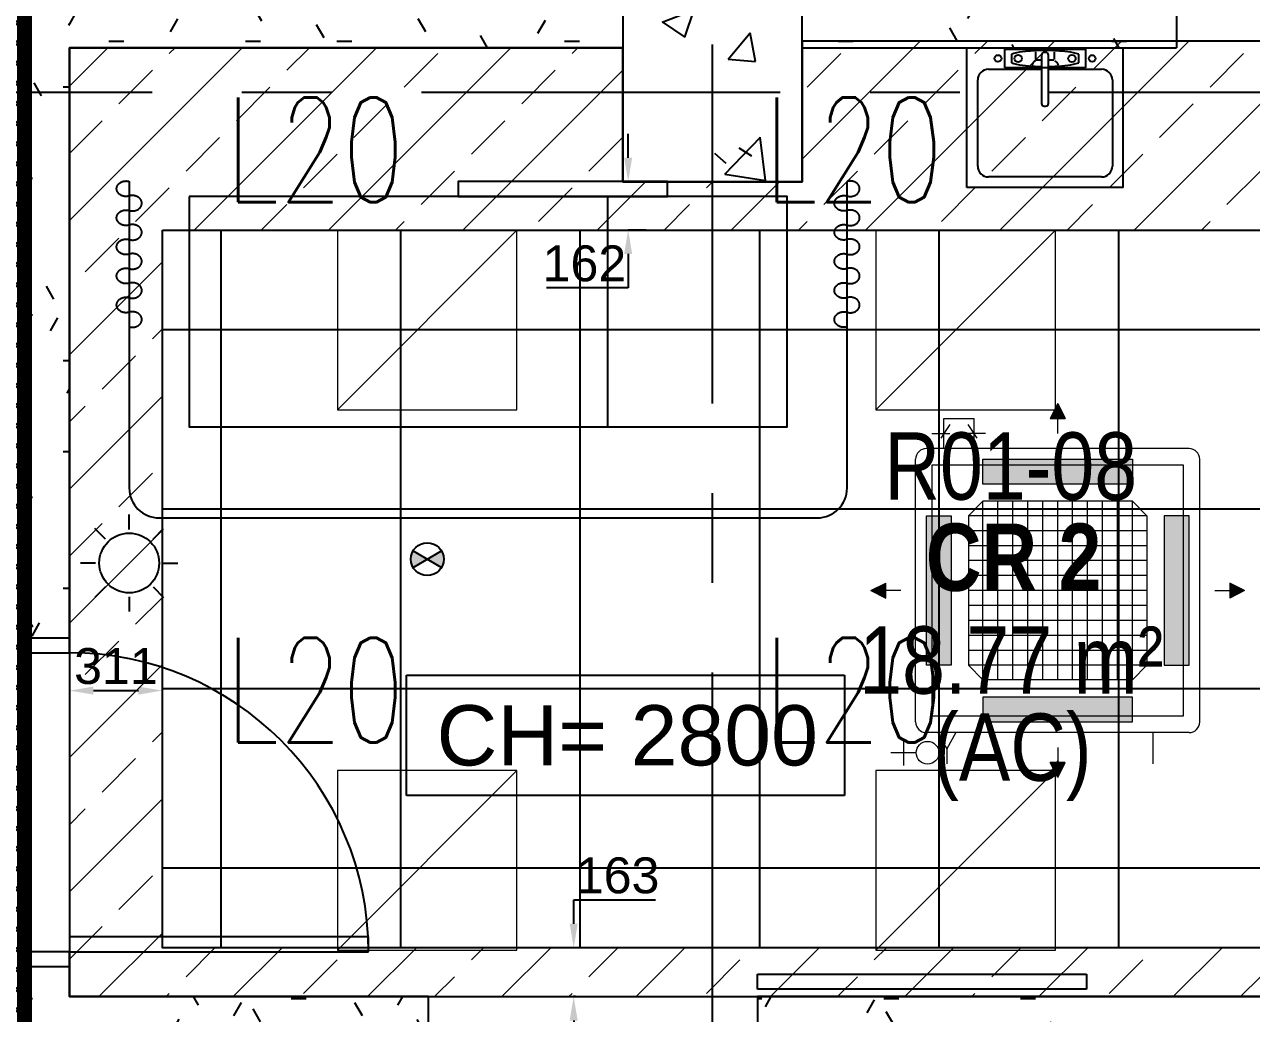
# Model space of a CAD drawing. Header units: millimetres. Extents: x -92759 to 184353, y -15225 to 86714.
# Drawn here: x -49033 to -44931, y 41860 to 45167 of the extents above; entities that cross this region are included whole.
import ezdxf

# ---------------------------------------------------------------- set-up
doc = ezdxf.new("R2010")
doc.units = ezdxf.units.MM
for name, pattern in [('HIDDEN', [0.375, 0.25, -0.125]), ('IDA - Grid Line', [2100, 1200, -300, 300, -300]), ('IMPORT-ACAD_ISO12W100', [3150, 1800, -450, 0, -450, 0, -450])]:
    doc.linetypes.add(name, pattern=pattern)
doc.layers.get('Defpoints').update_dxf_attribs({"color": 8})
for name, color, linetype in [('0-1', 9, 'Continuous'), ('0-Motion Sensor', 1, 'Continuous'), ('A-_DOOR----_E', 8, 'Continuous'), ('A-_ROOMNAME_A', 8, 'Continuous'), ('A-_WALL----_H-1', 9, 'Continuous'), ('A-_WALLPRTN_E', 8, 'Continuous'), ('A-PATT-CONC', 8, 'Continuous'), ('AAG_Dimension', 7, 'Continuous'), ('E-legend', 1, 'Continuous'), ('E-LIGHT----E', 1, 'Continuous'), ('HF', 7, 'Continuous'), ('HF Text', 7, 'Continuous'), ('M-ACMV_FCU', 5, 'Continuous'), ('PDF_M-_ACON----_E-N', 7, 'Continuous'), ('S-_COLN----_E', 8, 'Continuous')]:
    doc.layers.add(name, color=color, linetype=linetype)
for name, color, linetype, true_color in [('1599_FURN_RHH_BLK8 _NEW__1ST STY_dwg _2_-1', 7, 'Continuous', 0xaaaaaa), ('A-_DETA----_E-6', 7, 'Continuous', 0x969696), ('A-_DETA----_ED-2', 1, 'Continuous', 0xff0000), ('A-_FURN--1', 7, 'Continuous', 0xaaaaaa), ('A-_FURN--2', 7, 'IMPORT-ACAD_ISO12W100', 0xaaaaaa), ('A-_FURN--4', 7, 'Continuous', 0xaaaaaa), ('A-_FURN_HIDDEN-1', 7, 'Continuous', 0xaaaaaa), ('CURTAIN-1', 7, 'Continuous', 0xaaaaaa), ('E-_FIREALAM_E-1', 1, 'Continuous', 0xff0000), ('S-_ANOTGRID_E-1', 9, 'IDA - Grid Line', 0x808080)]:
    doc.layers.add(name, color=color, linetype=linetype, true_color=true_color)
for name, color, linetype, lineweight in [('A--', 134, '500-1-RP', 25), ('HFI 9MM FPB', 94, 'Continuous', 5), ('M-ACMV_CDP', 190, 'DRAIN_PIPE', 25), ('M-ACMV_FCU-1', 86, 'Continuous', 9), ('M-ACMV_PWR', 1, 'REFRIGERANT', 25), ('M-ACMV_REF_PIPE', 134, '500-1-RP', 25), ('M-ACMV_VCD', 7, 'Continuous', 25)]:
    doc.layers.add(name, color=color, linetype=linetype, lineweight=lineweight)
doc.styles.add('Arial', font='arial.ttf')
doc.styles.add('Arial Narrow_2', font='ARIALN.TTF', dxfattribs={"height": 225})
doc.styles.add('Arial Narrow_B_1', font='ARIALNB.TTF', dxfattribs={"height": 300})
doc.styles.add('Arial_4', font='arial.ttf', dxfattribs={"height": 1.8})
doc.styles.add('Simplex', font='simplex_.ttf', dxfattribs={"width": 0.7, "height": 450})
doc.styles.get("Standard").update_dxf_attribs({"font": 'arial.ttf'})
doc.linetypes.add('500-1-RP', pattern='A,0.75,-0.5,0.75,-0.5,0.75,-0.5,0.75,-1.7,["RP",Standard,S=1,R=0,X=-1,Y=-0.5],-1.7', length=7.9)
doc.linetypes.add('DRAIN_PIPE', pattern='A,0.5,-0.2,["D",Standard,S=0.1,R=0,X=-0.1,Y=-0.05],-0.25', length=0.95)
doc.linetypes.add('REFRIGERANT', pattern='A,15,-5.08,["R",Standard,S=2.54,R=0,X=-2.54,Y=-1.27],-5.08', length=25.16)
doc.dimstyles.get("Standard").update_dxf_attribs({"dimtxt": 0.18, "dimasz": 0.18, "dimexe": 0.18, "dimexo": 0.0625, "dimgap": 0.09, "dimtad": 0, "dimtih": 1, "dimtoh": 1, "dimdec": 4, "dimzin": 0, "dimdsep": 46, "dimtxsty": 'Standard', "dimcen": 0.09, "dimadec": 0, "dimazin": 0, "dimtfac": 1, "dimtdec": 4, "dimtofl": 0, "dimtmove": 0, "dimatfit": 3, "dimfxl": 1, "dimtolj": 1, "dimtzin": 0, "dimarcsym": 0})
pattern_1 = [(0, (-11870.95, 40538.29), (609.6, 152.4), [50.292, -406.908, 50.292, -406.908, -2438.4]), (0, (-11870.95, 40538.29), (609.6, 152.4), [-914.4, 50.292, -864.108, 50.292, -406.908, -1066.8]), (0, (-11870.95, 40538.29), (609.6, 152.4), [-2286, 50.292, -254.508, 50.292, -711.708]), (120, (-11642.35, 40614.49), (-436.7823, 451.7291), [50.292, -406.908, 50.292, -406.908, -2438.4]), (120, (-11642.35, 40614.49), (-436.7823, 451.7291), [-914.4, 50.292, -864.108, 50.292, -406.908, -1066.8]), (120, (-11642.35, 40614.49), (-436.7823, 451.7291), [-2286, 50.292, -254.508, 50.292, -711.708]), (240, (-11566.15, 40919.29), (-172.8177, -604.1291), [50.292, -406.908, 50.292, -406.908, -2438.4]), (240, (-11566.15, 40919.29), (-172.8177, -604.1291), [-914.4, 50.292, -864.108, 50.292, -406.908, -1066.8]), (240, (-11566.15, 40919.29), (-172.8177, -604.1291), [-2286, 50.292, -254.508, 50.292, -711.708])]

# ---------------------------------------------------------------- blocks, each defined once
blk = doc.blocks.new('IDA - F - Single - Swing1 - 1100L X 2200H -TD-03-10510367-BLK8_RHH_1ST STOREY PLAN')
at = {"layer": 'A-_DOOR----_E'}
for p, q in [((500, 1075), (450, 1075)), ((450, 1075), (450, 75)), ((500, 75), (500, 1075)), ((-500, 75), (-550, 75)), ((-500, -75), (-500, 75)), ((450, 75), (500, 75)), ((550, 75), (500, 75)), ((500, 75), (500, -75)), ((-550, -75), (-500, -75)), ((500, -75), (550, -75))]:
    blk.add_line(p, q, dxfattribs=at)
blk.add_arc((500, 75), 1000, 90, 180, dxfattribs=at)
blk = doc.blocks.new('IDA - Strobe Light - IDA - Strobe Light-8826107-BLK8_RHH_1ST STOREY PLAN')
at = {"layer": 'A-_DETA----_ED-2'}
for p, q in [((0, 312.5), (0, 362.5)), ((-79.5, 279.5), (-114.9, 314.9)), ((79.5, 279.5), (114.9, 314.9)), ((-112.5, 200), (-162.5, 200)), ((112.5, 200), (162.5, 200)), ((-79.5, 120.5), (-114.9, 85.1)), ((0, 87.5), (0, 37.5)), ((79.5, 120.5), (114.9, 85.1))]:
    blk.add_line(p, q, dxfattribs=at)
blk.add_circle((0, 200), 100, dxfattribs=at)
blk = doc.blocks.new('One-Pane_Sliding_Door_4854 - B8-SD04 1100x2200-10511347-BLK8_RHH_1ST STOREY PLAN')
at = {"layer": 'A-_DOOR----_E'}
for p, q in [((-1650, -150), (-1650, -100)), ((-1650, -100), (-550, -100)), ((-550, -100), (-550, -150)), ((-550, -150), (-1650, -150))]:
    blk.add_line(p, q, dxfattribs=at)
blk = doc.blocks.new('IDA - Rectangle Column - 600W X 600D-V18-BLK8_RHH_1ST STOREY PLAN')
at = {"layer": 'S-_COLN----_E'}
h = blk.add_hatch(dxfattribs=at)
h.set_pattern_fill('FP_24', color=256, style=0, pattern_type=2)
h.set_pattern_definition([(50, (-8070.95, 28138.3), (1093.104, -95.634), [114.3, -1257.3]), (355, (-8071, 28138.3), (-211.457, 1146.34), [91.44, -1005.84]), (100.451, (-7979.9, 28130.3), (881.656, 1050.7), [97.14, -1068.54]), (46.184, (-8071, 28443.1), (1626.475, -252.257), [171.45, -1885.95]), (96.636, (-7935.4, 28422), (1424.42, 1484.565), [145.71, -1602.81]), (351.184, (-8071, 28443.1), (1424.43, 1484.55), [137.16, -1508.76]), (21, (-7918.55, 28366.9), (909.686, -613.59), [114.3, -1257.3]), (326, (-7918.6, 28366.9), (370.812, 1105.13), [91.44, -1005.84]), (71.451, (-7842.7, 28315.8), (1280.503, 491.528), [97.14, -1068.54]), (37.5, (-8070.95, 28138.3), (18.5313, 507.3303), [50.292, -943.356, 50.292, -970.788, -1009.65]), (37.5, (-8070.95, 28138.3), (18.5313, 507.3303), [-2014.728, 50.292, -959.358]), (7.5, (-8070.95, 28138.3), (400.918, 601.084), [50.292, -531.876, 50.292, -920.496, -384.81]), (7.5, (-8070.95, 28138.3), (400.918, 601.084), [-1552.956, 50.292, -334.518]), (327.5, (-8410.8, 28138.3), (813.545, -34.3737), [50.292, -330.708, 50.292, -2715.768]), (327.5, (-8410.8, 28138.3), (813.545, -34.3737), [-431.292, -1138.428, 50.292, -1527.048]), (317.5, (-8563.2, 28138.3), (888.775, 152.56), [50.292, -445.008, 50.292, -739.14, -1120.14]), (317.5, (-8563.2, 28138.3), (888.775, 152.56), [-1284.732, 50.292, -1069.848])])
h.paths.add_polyline_path([(300, -300), (300, 300), (-300, 300), (-300, -300)])
for p, q in [((300, 300), (-300, 300)), ((-300, 300), (-300, -300)), ((300, -300), (300, 300)), ((-300, -300), (300, -300))]:
    blk.add_line(p, q, dxfattribs=at)
blk = doc.blocks.new('1599_FURN_RHH_BLK8 _NEW__1ST STY_dwg_CURTAIN-10346288-BLK8_RHH_1ST STOREY PLAN')
at = {"layer": 'CURTAIN-1'}
for points, weights in [([(364562.6, -316988.1), (364557, -316988.1), (364551.8, -316989.6)], [1, 0.931303290714, 0.894831553285]), ([(364593.9, -317013.9), (364593.9, -316988.1), (364562.6, -316988.1)], [1, 0.707106781187, 1]), ([(364562.6, -317039.8), (364593.9, -317039.8), (364593.9, -317013.9)], [1, 0.707106781187, 1]), ([(364509.6, -317062.5), (364509.6, -317036.7), (364540.9, -317036.7)], [1, 0.707106781187, 1]), ([(364540.9, -317036.7), (364546.5, -317036.7), (364551.8, -317038.2)], [1, 0.931303290589, 0.894831553152]), ([(364551.8, -317038.2), (364557, -317039.8), (364562.6, -317039.8)], [0.894831553151, 0.931303290588, 1]), ([(364540.9, -317088.4), (364509.6, -317088.4), (364509.6, -317062.5)], [1, 0.707106781187, 1]), ([(364551.8, -317086.8), (364546.5, -317088.4), (364540.9, -317088.4)], [0.894831553149, 0.931303290586, 1]), ([(364562.6, -317085.3), (364557, -317085.3), (364551.8, -317086.8)], [1, 0.931303290589, 0.894831553152]), ([(364593.9, -317111.1), (364593.9, -317085.3), (364562.6, -317085.3)], [1, 0.707106781187, 1]), ([(364509.6, -317159.7), (364509.6, -317133.8), (364540.9, -317133.8)], [1, 0.707106781187, 1]), ([(364540.9, -317133.8), (364546.5, -317133.8), (364551.8, -317135.4)], [1, 0.931303290587, 0.894831553151]), ([(364551.8, -317135.4), (364557, -317137), (364562.6, -317137)], [0.894831553149, 0.931303290586, 1]), ([(364562.6, -317137), (364593.9, -317137), (364593.9, -317111.1)], [1, 0.707106781187, 1]), ([(364540.9, -317185.6), (364509.6, -317185.6), (364509.6, -317159.7)], [1, 0.707106781187, 1]), ([(364551.8, -317184), (364546.5, -317185.6), (364540.9, -317185.6)], [0.89483155315, 0.931303290587, 1]), ([(364562.6, -317182.4), (364557, -317182.4), (364551.8, -317184)], [1, 0.931303290587, 0.894831553151]), ([(364593.9, -317208.3), (364593.9, -317182.4), (364562.6, -317182.4)], [1, 0.707106781187, 1]), ([(364562.6, -317234.2), (364593.9, -317234.2), (364593.9, -317208.3)], [1, 0.707106781187, 1]), ([(364509.6, -317256.9), (364509.6, -317231), (364540.9, -317231)], [1, 0.707106781187, 1]), ([(364540.9, -317282.8), (364509.6, -317282.8), (364509.6, -317256.9)], [1, 0.707106781187, 1]), ([(364540.9, -317231), (364546.5, -317231), (364551.8, -317232.6)], [1, 0.931303290587, 0.894831553151]), ([(364551.8, -317232.6), (364557, -317234.2), (364562.6, -317234.2)], [0.89483155315, 0.931303290586, 1]), ([(364551.8, -317281.2), (364546.5, -317282.8), (364540.9, -317282.8)], [0.894831553151, 0.931303290587, 1]), ([(364562.6, -317279.6), (364557, -317279.6), (364551.8, -317281.2)], [1, 0.931303290588, 0.894831553151]), ([(364593.9, -317305.5), (364593.9, -317279.6), (364562.6, -317279.6)], [1, 0.707106781187, 1]), ([(364509.6, -317354.1), (364509.6, -317328.2), (364540.9, -317328.2)], [1, 0.707106781187, 1]), ([(364540.9, -317328.2), (364546.5, -317328.2), (364551.8, -317329.8)], [1, 0.931303290716, 0.894831553287]), ([(364551.8, -317329.8), (364557, -317331.4), (364562.6, -317331.4)], [0.89483155315, 0.931303290587, 1]), ([(364562.6, -317331.4), (364593.9, -317331.4), (364593.9, -317305.5)], [1, 0.707106781187, 1]), ([(364540.9, -317380), (364509.6, -317380), (364509.6, -317354.1)], [1, 0.707106781187, 1]), ([(364551.8, -317378.4), (364546.5, -317380), (364540.9, -317380)], [0.894831553151, 0.931303290587, 1]), ([(364562.6, -317376.8), (364557, -317376.8), (364551.8, -317378.4)], [1, 0.931303290587, 0.89483155315]), ([(364593.9, -317402.7), (364593.9, -317376.8), (364562.6, -317376.8)], [1, 0.707106781187, 1]), ([(364562.6, -317428.6), (364593.9, -317428.6), (364593.9, -317402.7)], [1, 0.707106781187, 1]), ([(364509.6, -317451.3), (364509.6, -317425.4), (364540.9, -317425.4)], [1, 0.707106781187, 1]), ([(364540.9, -317477.2), (364509.6, -317477.2), (364509.6, -317451.3)], [1, 0.707106781187, 1]), ([(364540.9, -317425.4), (364546.5, -317425.4), (364551.8, -317427)], [1, 0.931303290587, 0.894831553151]), ([(364551.8, -317427), (364557, -317428.6), (364562.6, -317428.6)], [0.89483155315, 0.931303290587, 1]), ([(364551.8, -317475.6), (364546.5, -317477.2), (364540.9, -317477.2)], [0.894831553151, 0.931303290587, 1])]:
    blk.add_rational_spline(points, weights, degree=2, dxfattribs=at)
blk = doc.blocks.new('1599_FURN_RHH_BLK8 _NEW__1ST STY_dwg_CURTAIN-10346287-BLK8_RHH_1ST STOREY PLAN')
at = {"layer": 'CURTAIN-1'}
for points, weights in [([(364562.6, -316988.1), (364557, -316988.1), (364551.8, -316989.6)], [1, 0.931303290714, 0.894831553285]), ([(364593.9, -317013.9), (364593.9, -316988.1), (364562.6, -316988.1)], [1, 0.707106781187, 1]), ([(364562.6, -317039.8), (364593.9, -317039.8), (364593.9, -317013.9)], [1, 0.707106781187, 1]), ([(364509.6, -317062.5), (364509.6, -317036.7), (364540.9, -317036.7)], [1, 0.707106781187, 1]), ([(364540.9, -317036.7), (364546.5, -317036.7), (364551.8, -317038.2)], [1, 0.931303290589, 0.894831553152]), ([(364551.8, -317038.2), (364557, -317039.8), (364562.6, -317039.8)], [0.894831553151, 0.931303290588, 1]), ([(364540.9, -317088.4), (364509.6, -317088.4), (364509.6, -317062.5)], [1, 0.707106781187, 1]), ([(364551.8, -317086.8), (364546.5, -317088.4), (364540.9, -317088.4)], [0.894831553149, 0.931303290586, 1]), ([(364562.6, -317085.3), (364557, -317085.3), (364551.8, -317086.8)], [1, 0.931303290589, 0.894831553152]), ([(364593.9, -317111.1), (364593.9, -317085.3), (364562.6, -317085.3)], [1, 0.707106781187, 1]), ([(364509.6, -317159.7), (364509.6, -317133.8), (364540.9, -317133.8)], [1, 0.707106781187, 1]), ([(364540.9, -317133.8), (364546.5, -317133.8), (364551.8, -317135.4)], [1, 0.931303290587, 0.894831553151]), ([(364551.8, -317135.4), (364557, -317137), (364562.6, -317137)], [0.894831553149, 0.931303290586, 1]), ([(364562.6, -317137), (364593.9, -317137), (364593.9, -317111.1)], [1, 0.707106781187, 1]), ([(364540.9, -317185.6), (364509.6, -317185.6), (364509.6, -317159.7)], [1, 0.707106781187, 1]), ([(364551.8, -317184), (364546.5, -317185.6), (364540.9, -317185.6)], [0.89483155315, 0.931303290587, 1]), ([(364562.6, -317182.4), (364557, -317182.4), (364551.8, -317184)], [1, 0.931303290587, 0.894831553151]), ([(364593.9, -317208.3), (364593.9, -317182.4), (364562.6, -317182.4)], [1, 0.707106781187, 1]), ([(364562.6, -317234.2), (364593.9, -317234.2), (364593.9, -317208.3)], [1, 0.707106781187, 1]), ([(364509.6, -317256.9), (364509.6, -317231), (364540.9, -317231)], [1, 0.707106781187, 1]), ([(364540.9, -317282.8), (364509.6, -317282.8), (364509.6, -317256.9)], [1, 0.707106781187, 1]), ([(364540.9, -317231), (364546.5, -317231), (364551.8, -317232.6)], [1, 0.931303290587, 0.894831553151]), ([(364551.8, -317232.6), (364557, -317234.2), (364562.6, -317234.2)], [0.89483155315, 0.931303290586, 1]), ([(364551.8, -317281.2), (364546.5, -317282.8), (364540.9, -317282.8)], [0.894831553151, 0.931303290587, 1]), ([(364562.6, -317279.6), (364557, -317279.6), (364551.8, -317281.2)], [1, 0.931303290588, 0.894831553151]), ([(364593.9, -317305.5), (364593.9, -317279.6), (364562.6, -317279.6)], [1, 0.707106781187, 1]), ([(364509.6, -317354.1), (364509.6, -317328.2), (364540.9, -317328.2)], [1, 0.707106781187, 1]), ([(364540.9, -317328.2), (364546.5, -317328.2), (364551.8, -317329.8)], [1, 0.931303290716, 0.894831553287]), ([(364551.8, -317329.8), (364557, -317331.4), (364562.6, -317331.4)], [0.89483155315, 0.931303290587, 1]), ([(364562.6, -317331.4), (364593.9, -317331.4), (364593.9, -317305.5)], [1, 0.707106781187, 1]), ([(364540.9, -317380), (364509.6, -317380), (364509.6, -317354.1)], [1, 0.707106781187, 1]), ([(364551.8, -317378.4), (364546.5, -317380), (364540.9, -317380)], [0.894831553151, 0.931303290587, 1]), ([(364562.6, -317376.8), (364557, -317376.8), (364551.8, -317378.4)], [1, 0.931303290587, 0.89483155315]), ([(364593.9, -317402.7), (364593.9, -317376.8), (364562.6, -317376.8)], [1, 0.707106781187, 1]), ([(364562.6, -317428.6), (364593.9, -317428.6), (364593.9, -317402.7)], [1, 0.707106781187, 1]), ([(364509.6, -317451.3), (364509.6, -317425.4), (364540.9, -317425.4)], [1, 0.707106781187, 1]), ([(364540.9, -317477.2), (364509.6, -317477.2), (364509.6, -317451.3)], [1, 0.707106781187, 1]), ([(364540.9, -317425.4), (364546.5, -317425.4), (364551.8, -317427)], [1, 0.931303290587, 0.894831553151]), ([(364551.8, -317427), (364557, -317428.6), (364562.6, -317428.6)], [0.89483155315, 0.931303290587, 1]), ([(364551.8, -317475.6), (364546.5, -317477.2), (364540.9, -317477.2)], [0.894831553151, 0.931303290587, 1])]:
    blk.add_rational_spline(points, weights, degree=2, dxfattribs=at)
blk = doc.blocks.new('1599_FURN_RHH_BLK8 _NEW__1ST STY_dwg _2_-10346281-BLK8_RHH_1ST STOREY PLAN')
at = {"layer": 'A-_DETA----_E-6'}
for p, q in [((-10404.1, -34719.8), (-10404.1, -34251.8)), ((-10404.1, -34251.8), (-9882.1, -34251.8)), ((-9882.1, -34719.8), (-9882.1, -34251.8)), ((-10278.1, -34256.3), (-10008.1, -34256.3)), ((-10278.1, -34319.3), (-10278.1, -34256.3)), ((-10255.6, -34273.4), (-10255.6, -34302.3)), ((-10174.3, -34291.5), (-10174.3, -34265.6)), ((-10154.9, -34294), (-10172.4, -34294)), ((-10154.6, -34276.4), (-10154.6, -34438.4)), ((-10141.1, -34267.4), (-10145.6, -34267.4)), ((-10132.1, -34438.4), (-10132.1, -34276.4)), ((-10113.9, -34294), (-10132.1, -34294)), ((-10111.9, -34291.5), (-10111.9, -34265.6)), ((-10030.6, -34302.3), (-10030.6, -34273.4)), ((-10008.1, -34256.3), (-10008.1, -34319.3)), ((-10332.1, -34323.8), (-10154.6, -34323.8)), ((-10008.1, -34319.3), (-10278.1, -34319.3)), ((-10132.1, -34323.8), (-9954.1, -34323.8)), ((-10368.1, -34647.8), (-10368.1, -34359.8)), ((-9918.1, -34359.8), (-9918.1, -34647.8)), ((-10145.6, -34447.4), (-10141.1, -34447.4)), ((-9954.1, -34683.8), (-10332.1, -34683.8)), ((-9882.1, -34719.8), (-10404.1, -34719.8))]:
    blk.add_line(p, q, dxfattribs=at)
for centre, radius in [((-10300.6, -34287.8), 11.4), ((-10233.1, -34287.8), 12.3), ((-10053.1, -34287.8), 12.3), ((-9985.6, -34287.8), 11.4)]:
    blk.add_circle(centre, radius, dxfattribs=at)
for centre, radius, start, end in [((-10209.9, -34413.6), 147.4, 101.1975, 108.0457), ((-10169.9, -34615.8), 353.6, 94.6876, 101.1975), ((-10143.1, -34942.6), 681.5, 90, 94.6876), ((-10145.6, -34276.4), 9, 90, 180), ((-10143.1, -34942.6), 681.5, 85.3124, 90), ((-10141.1, -34276.4), 9, 0, 90), ((-10116.3, -34615.8), 353.6, 78.8025, 85.3124), ((-10076.3, -34413.6), 147.4, 71.9543, 78.8025), ((-10332.1, -34359.8), 36, 90, 180), ((-10209.9, -34162.1), 147.4, 251.9543, 258.8025), ((-10169.9, -33959.9), 353.6, 258.8025, 265.3124), ((-10143.1, -33633), 681.5, 265.3124, 269.0296), ((-10163.1, -34318.1), 25.7, 118.4413, 161.9853), ((-10143.1, -33633), 681.5, 270.9213, 274.6876), ((-10123.1, -34318.1), 25.7, 18.0147, 61.5587), ((-10116.3, -33959.9), 353.6, 274.6876, 281.1975), ((-10076.3, -34162.1), 147.4, 281.1975, 288.0457), ((-9954.1, -34359.8), 36, 0, 90), ((-10145.6, -34438.4), 9, 180, 270), ((-10141.1, -34438.4), 9, 270, 0), ((-10332.1, -34647.8), 36, 180, 270), ((-9954.1, -34647.8), 36, 270, 0)]:
    blk.add_arc(centre, radius, start, end, dxfattribs=at)
at = {"layer": 'A-_FURN--1'}
blk.add_arc((-13105.1, -35724.1), 100, 180, 270, dxfattribs=at)
at = {"layer": 'A-_FURN--2'}
blk.add_line((-11605.1, -35519.1), (-11605.1, -34749.1), dxfattribs=at)
at = {"layer": 'A-_FURN--4', "flags": 128}
for points in [[(-11405.1, -34699.1), (-12105.1, -34699.1), (-12105.1, -34749.1), (-11405.1, -34749.1)], [(-13005.1, -34749.1), (-13005.1, -35519.1), (-11005.1, -35519.1), (-11005.1, -34749.1)]]:
    blk.add_lwpolyline(points, close=True, dxfattribs=at)
at = {"layer": 'A-_FURN_HIDDEN-1'}
for p, q in [((-13205.1, -34699.1), (-13205.1, -35724.1)), ((-10805.1, -35724.1), (-10805.1, -34699.1)), ((-13105.1, -35824.1), (-10905.1, -35824.1))]:
    blk.add_line(p, q, dxfattribs=at)
blk.add_arc((-10905.1, -35724.1), 100, 270, 0, dxfattribs=at)
at = {"extrusion": (0, 0, -1), "zscale": -1}
blk.add_blockref('1599_FURN_RHH_BLK8 _NEW__1ST STY_dwg_CURTAIN-10346288-BLK8_RHH_1ST STOREY PLAN', (-351346.7, 282290.6), dxfattribs=at)
blk.add_blockref('1599_FURN_RHH_BLK8 _NEW__1ST STY_dwg_CURTAIN-10346287-BLK8_RHH_1ST STOREY PLAN', (-375356.9, 282290.6))
blk = doc.blocks.new('A$Cb2bf8f38')
at = {"layer": 'A-_WALL----_H-1'}
h = blk.add_hatch(dxfattribs=at)
h.set_pattern_fill('FP_1', color=256, style=0, pattern_type=2)
h.set_pattern_definition(pattern_1)
h.paths.add_polyline_path([(-5950, 6050), (-5950, 8025), (-6100, 8025), (-6100, 6050), (-6025, 6050)])
h.paths.add_polyline_path([(-5950, 9125), (-5950, 9475), (-6100, 9475), (-6100, 9125), (-6025, 9125)])
h.paths.add_polyline_path([(-5950, 10575), (-5950, 14675), (-6100, 14675), (-6100, 10575), (-6025, 10575)])
h.paths.add_polyline_path([(-6025, 15775), (-5950, 15775), (-5950, 15875), (-6100, 15875), (-6100, 15775)])
h = blk.add_hatch(dxfattribs=at)
h.set_pattern_fill('FP_1', color=256, style=0, pattern_type=2)
h.set_pattern_definition(pattern_1)
h.paths.add_polyline_path([(51, 12548.2), (51, 12698.2), (-1149, 12698.2), (-1149, 12548.2)])
h.paths.add_polyline_path([(-2249, 12548.2), (-2249, 12698.2), (-3500, 12698.2), (-3500, 12548.2)])
h.paths.add_polyline_path([(-4100, 12548.2), (-4100, 12698.2), (-5950, 12698.2), (-5950, 12548.2), (-4999.1, 12548.2)])
h = blk.add_hatch(dxfattribs=at)
h.set_pattern_fill('FP_1', color=256, style=0, pattern_type=2)
h.set_pattern_definition(pattern_1)
h.paths.add_polyline_path([(-5950, 9225), (-4749, 9225), (-4749, 9375), (-5950, 9375), (-5950, 9300)])
h.paths.add_polyline_path([(-3649, 9225), (51, 9225), (51, 9375), (-3649, 9375), (-3649, 9300)])
at = {"layer": 'A-_DETA----_E-6'}
for p, q in [((-2949, 12080.2), (-2949, 12548.2)), ((-2949, 12548.2), (-2427, 12548.2)), ((-2823, 12543.7), (-2553, 12543.7)), ((-2823, 12480.7), (-2823, 12543.7)), ((-2800.5, 12526.6), (-2800.5, 12497.7)), ((-2719.2, 12508.5), (-2719.2, 12534.4)), ((-2699.5, 12523.6), (-2699.5, 12361.6)), ((-2686, 12532.6), (-2690.5, 12532.6)), ((-2677, 12361.6), (-2677, 12523.6)), ((-2656.8, 12508.5), (-2656.8, 12534.4)), ((-2575.5, 12497.7), (-2575.5, 12526.6)), ((-2553, 12543.7), (-2553, 12480.7)), ((-2427, 12080.2), (-2427, 12548.2)), ((-2877, 12476.2), (-2699.5, 12476.2)), ((-2553, 12480.7), (-2823, 12480.7)), ((-2699.8, 12506), (-2717.3, 12506)), ((-2658.8, 12506), (-2677, 12506)), ((-2677, 12476.2), (-2499, 12476.2)), ((-2913, 12152.2), (-2913, 12440.2)), ((-2463, 12440.2), (-2463, 12152.2)), ((-2690.5, 12352.6), (-2686, 12352.6)), ((-2499, 12116.2), (-2877, 12116.2)), ((-2427, 12080.2), (-2949, 12080.2))]:
    blk.add_line(p, q, dxfattribs=at)
for centre, radius in [((-2845.5, 12512.2), 11.4), ((-2778, 12512.2), 12.3), ((-2598, 12512.2), 12.3), ((-2530.5, 12512.2), 11.4)]:
    blk.add_circle(centre, radius, dxfattribs=at)
for centre, radius, start, end in [((-2754.8, 12386.4), 147.4, 101.1975, 108.0457), ((-2714.8, 12184.2), 353.6, 94.6876, 101.1975), ((-2688, 11857.4), 681.5, 90, 94.6876), ((-2690.5, 12523.6), 9, 90, 180), ((-2688, 11857.4), 681.5, 85.3124, 90), ((-2686, 12523.6), 9, 0, 90), ((-2661.2, 12184.2), 353.6, 78.8025, 85.3124), ((-2621.2, 12386.4), 147.4, 71.9543, 78.8025), ((-2877, 12440.2), 36, 90, 180), ((-2754.8, 12637.9), 147.4, 251.9543, 258.8025), ((-2714.8, 12840.1), 353.6, 258.8025, 265.3124), ((-2688, 13167), 681.5, 265.3124, 269.0296), ((-2708, 12481.9), 25.7, 118.4413, 161.9853), ((-2688, 13167), 681.5, 270.9213, 274.6876), ((-2668, 12481.9), 25.7, 18.0147, 61.5587), ((-2661.2, 12840.1), 353.6, 274.6876, 281.1975), ((-2621.2, 12637.9), 147.4, 281.1975, 288.0457), ((-2499, 12440.2), 36, 0, 90), ((-2690.5, 12361.6), 9, 180, 270), ((-2686, 12361.6), 9, 270, 0), ((-2877, 12152.2), 36, 180, 270), ((-2499, 12152.2), 36, 270, 0)]:
    blk.add_arc(centre, radius, start, end, dxfattribs=at)
at = {"layer": 'A-_WALLPRTN_E'}
for p, q in [((-6100, 14675), (-6100, 10575)), ((-2249, 12698.2), (-2249, 12548.2)), ((-5950, 10575), (-5950, 12548.2)), ((-5950, 12548.2), (-4100, 12548.2)), ((-3500, 12548.2), (-2249, 12548.2)), ((-6100, 10575), (-5950, 10575)), ((-5950, 9475), (-6100, 9475)), ((-6100, 9475), (-6100, 9125)), ((-5950, 9375), (-5950, 9475)), ((-4749, 9375), (-5950, 9375)), ((-4749, 9225), (-4749, 9375)), ((51, 9375), (-3649, 9375)), ((-3649, 9375), (-3649, 9225))]:
    blk.add_line(p, q, dxfattribs=at)
at = {"layer": 'S-_ANOTGRID_E-1'}
for p, q in [((-3800, -20141.4), (-3800, 53272.8)), ((-38373.1, 12400), (13584.7, 12400))]:
    blk.add_line(p, q, dxfattribs=at)
at = {"layer": '1599_FURN_RHH_BLK8 _NEW__1ST STY_dwg _2_-1'}
blk.add_blockref('1599_FURN_RHH_BLK8 _NEW__1ST STY_dwg _2_-10346281-BLK8_RHH_1ST STOREY PLAN', (7455.1, 46800), dxfattribs=at)
at = {"layer": 'A-_DOOR----_E'}
for name, p, rotation in [('IDA - F - Single - Swing1 - 1100L X 2200H -TD-03-10510367-BLK8_RHH_1ST STOREY PLAN', (-6025, 10025), 269.9999999999999), ('One-Pane_Sliding_Door_4854 - B8-SD04 1100x2200-10511347-BLK8_RHH_1ST STOREY PLAN', (-4199, 9300), 180)]:
    blk.add_blockref(name, p, dxfattribs=dict(at, rotation=rotation))
at = {"layer": 'E-_FIREALAM_E-1', "rotation": 269.9999999999968}
blk.add_blockref('IDA - Strobe Light - IDA - Strobe Light-8826107-BLK8_RHH_1ST STOREY PLAN', (-5950, 10825), dxfattribs=at)
at = {"layer": 'S-_COLN----_E'}
blk.add_blockref('IDA - Rectangle Column - 600W X 600D-V18-BLK8_RHH_1ST STOREY PLAN', (-3800, 12400), dxfattribs=at)
at = {"layer": 'A-_ROOMNAME_A', "char_height": 225, "attachment_point": 1}
for s, insert, width, style in [('R01-08', (-3225.3, 11261.8), 1058.227, 'Arial Narrow_2'), ('CR 2', (-3086.5, 10957), 721.519, 'Arial Narrow_B_1'), ('18.77 m²', (-3309.3, 10613), 1262.658, 'Arial Narrow_2'), ('(AC)', (-3061.8, 10321.9), 661.392, 'Arial Narrow_2')]:
    blk.add_mtext(s, dxfattribs=dict(at, insert=insert, width=width, style=style))
blk = doc.blocks.new('*D654')
at = {"layer": 'AAG_Dimension', "color": 0, "lineweight": -2, "transparency": 16777216}
for p, q in [((7789.2, 471641.7), (7789.2, 471721.7)), ((7849.5, 471561.7), (7789, 471561.7)), ((7849.5, 471400.2), (7789, 471400.2)), ((7789.2, 471320.2), (7789.2, 471206.6)), ((7789.2, 471206.6), (7516.6, 471206.6))]:
    blk.add_line(p, q, dxfattribs=at)
at = {"layer": 'AAG_Dimension', "color": 0, "transparency": 16777216}
for points in [[(7775.8, 471641.7), (7802.5, 471641.7), (7789.2, 471561.7)], [(7775.8, 471320.2), (7802.5, 471320.2), (7789.2, 471400.2)]]:
    blk.add_solid(points, dxfattribs=at)
at = {"layer": 'Defpoints', "color": 0, "transparency": 16777216}
for p in [(7849.5, 471561.7), (7789.2, 471400.2), (7849.5, 471400.2)]:
    blk.add_point(p, dxfattribs=at)
at = {"layer": 'AAG_Dimension', "color": 152, "true_color": 0x2776bb, "transparency": 16777216, "insert": (7642.9, 471287.9), "char_height": 120, "attachment_point": 5, "style": 'Arial'}
blk.add_mtext('\\A1;162', dxfattribs=at)
blk = doc.blocks.new('*D655')
at = {"layer": 'AAG_Dimension', "color": 0, "lineweight": -2, "transparency": 16777216}
for p, q in [((7607, 469080.2), (7607, 469160.2)), ((7607, 469160.2), (7880.9, 469160.2)), ((7613, 469000.2), (7606.9, 469000.2)), ((7613, 468836.7), (7606.9, 468836.7)), ((7607, 468756.7), (7607, 468676.7))]:
    blk.add_line(p, q, dxfattribs=at)
at = {"layer": 'AAG_Dimension', "color": 0, "transparency": 16777216}
for points in [[(7593.7, 469080.2), (7620.4, 469080.2), (7607, 469000.2)], [(7593.7, 468756.7), (7620.4, 468756.7), (7607, 468836.7)]]:
    blk.add_solid(points, dxfattribs=at)
at = {"layer": 'Defpoints', "color": 0, "transparency": 16777216}
for p in [(7607, 469000.2), (7613.1, 469000.2), (7613.1, 468836.7)]:
    blk.add_point(p, dxfattribs=at)
at = {"layer": 'AAG_Dimension', "color": 152, "true_color": 0x2776bb, "transparency": 16777216, "insert": (7753.9, 469241.5), "char_height": 120, "attachment_point": 5, "style": 'Arial'}
blk.add_mtext('\\A1;163', dxfattribs=at)
blk = doc.blocks.new('*D656')
at = {"layer": 'AAG_Dimension', "color": 0, "lineweight": -2, "transparency": 16777216}
for p, q in [((5921, 469860.2), (5921, 469860.3)), ((6001, 469860.1), (6152, 469860.1)), ((6232, 469860.2), (6232, 469860.3))]:
    blk.add_line(p, q, dxfattribs=at)
at = {"layer": 'AAG_Dimension', "color": 0, "transparency": 16777216}
for points in [[(6001, 469873.5), (6001, 469846.8), (5921, 469860.1)], [(6152, 469873.5), (6152, 469846.8), (6232, 469860.1)]]:
    blk.add_solid(points, dxfattribs=at)
at = {"layer": 'Defpoints', "color": 0, "transparency": 16777216}
for p in [(5921, 469860.1), (6232, 469860.1), (6232, 469860.1)]:
    blk.add_point(p, dxfattribs=at)
at = {"layer": 'AAG_Dimension', "color": 152, "true_color": 0x2776bb, "transparency": 16777216, "insert": (6076.5, 469941.4), "char_height": 120, "attachment_point": 5, "style": 'Arial'}
blk.add_mtext('\\A1;311', dxfattribs=at)
blk = doc.blocks.new('L20')
at = {"layer": 'E-LIGHT----E', "lineweight": 5}
blk.add_line((-300, -300), (300, 300), dxfattribs=at)
blk.add_lwpolyline([(-300, -300), (300, -300), (300, 300), (-300, 300)], close=True, dxfattribs=at)
at = {"layer": 'E-LIGHT----E', "lineweight": 5, "style": 'Simplex', "width": 0.7}
blk.add_text('L20', height=350, dxfattribs=at).set_placement((-673.7, 394.3))
blk = doc.blocks.new('Motion Sensor')
at = {"layer": 'E-legend', "lineweight": 25}
h = blk.add_hatch(color=256, dxfattribs=at)
h.dxf.hatch_style = 1
h.paths.add_polyline_path([(10021, -17121.6), (9973.3, -17094.1, 0.131652), (9965.9, -17121.6, 0.131652), (9973.3, -17149.1)])
h = blk.add_hatch(color=256, dxfattribs=at)
h.dxf.hatch_style = 1
h.paths.add_polyline_path([(10068.6, -17094.1), (10021, -17121.6), (10068.6, -17149.1, 0.131652), (10076, -17121.6, 0.131652)])
for p, q in [((9973.3, -17094.1), (10068.6, -17149.1)), ((9973.3, -17149.1), (10068.6, -17094.1))]:
    blk.add_line(p, q, dxfattribs=at)
blk.add_circle((10021, -17121.6), 55, dxfattribs=at)
blk = doc.blocks.new('EL_B8_L1_R4')
at = {"color": 6, "linetype": 'HIDDEN', "ltscale": 40, "const_width": 50}
blk.add_lwpolyline([(13092.9, -27358.3), (13092.9, -43108.3), (10382.9, -43108.3), (10382.9, -42358.3), (6692.9, -42358.3), (6692.9, -42758.3), (2092.9, -42758.3), (2092.9, -35258.3), (-3607.1, -35258.3), (-3607.1, -24683.3), (4692.9, -24683.3), (4692.9, -34658.3), (10992.9, -34658.3), (10992.9, -14008.3), (2242.9, -14008.3), (2242.9, -2458.3), (-3957.1, -2458.3), (-3957.1, -58.3), (842.9, -58.3), (842.9, 3691.7), (2342.9, 3691.7), (2342.9, -58.3), (13092.9, -58.3), (13092.9, -12058.3)], dxfattribs=at)
at = {"layer": '0-Motion Sensor'}
blk.add_blockref('Motion Sensor', (-3981.5, -12598.9), dxfattribs=at)
at = {"layer": 'E-legend', "color": 0}
for p in [(6039.3, -28920.8), (7839.3, -28920.8), (6039.3, -30727.6), (7839.3, -30727.6)]:
    blk.add_blockref('L20', p, dxfattribs=at)
blk = doc.blocks.new('A$Ca8a76259')
at = {"layer": 'M-ACMV_FCU', "lineweight": 0}
h = blk.add_hatch(color=256, dxfattribs=at)
h.dxf.hatch_style = 1
h.paths.add_polyline_path([(0, 625), (-25, 575), (25, 575)])
h = blk.add_hatch(color=256, dxfattribs=at)
h.dxf.hatch_style = 1
h.paths.add_polyline_path([(250, 356), (250, 439), (-250, 439), (-250, 356)])
h.paths.add_polyline_path([(356, -250), (439, -250), (439, 250), (356, 250)])
h.paths.add_polyline_path([(-356, 250), (-439, 250), (-439, -250), (-356, -250)])
h.paths.add_polyline_path([(-250, -356), (-250, -439), (250, -439), (250, -356)])
h = blk.add_hatch(color=256, dxfattribs=at)
h.dxf.hatch_style = 1
h.paths.add_polyline_path([(-625, 0), (-575, -25), (-575, 25)])
h = blk.add_hatch(color=256, dxfattribs=at)
h.dxf.hatch_style = 1
h.paths.add_polyline_path([(625, 0), (575, 25), (575, -25)])
h = blk.add_hatch(color=256, dxfattribs=at)
h.dxf.hatch_style = 1
h.paths.add_polyline_path([(0, -625), (25, -575), (-25, -575)])
for p, q in [((0, 625), (-25, 575)), ((0, 625), (25, 575)), ((-25, 575), (25, 575)), ((0, 525), (0, 575)), ((439, 475), (-439, 475)), ((439, 475), (439, 475)), ((-475, 439), (-475, -439)), ((475, 439), (475, 439)), ((475, 439), (475, -439)), ((-298.5, 250), (-250, 298.5)), ((-250, 298.5), (250, 298.5)), ((-250, 298.5), (-250, -298.5)), ((-200, 298.5), (-200, -298.5)), ((-150, 298.5), (-150, -298.5)), ((-100, 298.5), (-100, -298.5)), ((-50, 298.5), (-50, -298.5)), ((0, 298.5), (0, -298.5)), ((50, 298.5), (50, -298.5)), ((100, 298.5), (100, -298.5)), ((150, 298.5), (150, -298.5)), ((200, 298.5), (200, -298.5)), ((250, 298.5), (298.5, 250)), ((250, 298.5), (250, -298.5)), ((-298.5, 250), (-298.5, -250)), ((298.5, 250), (-298.5, 250)), ((298.5, 250), (298.5, -250)), ((298.5, 200), (-298.5, 200)), ((298.5, 150), (-298.5, 150)), ((298.5, 100), (-298.5, 100)), ((298.5, 50), (-298.5, 50)), ((-625, 0), (-575, 25)), ((-625, 0), (-575, -25)), ((-575, -25), (-575, 25)), ((-525, 0), (-575, 0)), ((298.5, 0), (-298.5, 0)), ((525, 0), (575, 0)), ((575, 25), (575, -25)), ((625, 0), (575, 25)), ((625, 0), (575, -25)), ((298.5, -50), (-298.5, -50)), ((298.5, -100), (-298.5, -100)), ((298.5, -150), (-298.5, -150)), ((298.5, -200), (-298.5, -200)), ((-250, -298.5), (-298.5, -250)), ((298.5, -250), (-298.5, -250)), ((250, -298.5), (298.5, -250)), ((-250, -298.5), (250, -298.5)), ((439, -475), (-439, -475)), ((0, -525), (0, -575)), ((25, -575), (-25, -575)), ((0, -625), (-25, -575)), ((0, -625), (25, -575))]:
    blk.add_line(p, q, dxfattribs=at)
for points in [[(420, 420), (420, -420), (-420, -420), (-420, 420)], [(-250, 356), (250, 356), (250, 439), (-250, 439)], [(-356, 250), (-356, -250), (-439, -250), (-439, 250)], [(356, 250), (356, -250), (439, -250), (439, 250)], [(-250, -356), (250, -356), (250, -439), (-250, -439)]]:
    blk.add_lwpolyline(points, close=True, dxfattribs=at)
for centre, start, end in [((-439, 439), 90, 180), ((439, 439), 0, 90), ((-439, -439), 180, 270), ((439, -439), 270, 0)]:
    blk.add_arc(centre, 36, start, end, dxfattribs=at)
blk = doc.blocks.new('SSO')
at = {"layer": 'M-ACMV_PWR', "linetype": 'ByBlock', "lineweight": 5}
for p, q in [((1064770.3, 20778.3), (1064770.3, 20878.3)), ((1064820.3, 20828.3), (1064720.3, 20828.3))]:
    blk.add_line(p, q, dxfattribs=at)
blk.add_circle((1064770.3, 20733.6), 44.6, dxfattribs=at)
blk.add_circle((1064770.3, 20733.6), 44.6, dxfattribs=at)
blk = doc.blocks.new('A$C81577ca4')
at = {"layer": 'A--', "lineweight": 0, "ltscale": 0.75}
for p, q in [((19, -95), (-36, -125)), ((-36, -125), (-86, -125)), ((19, -155), (-36, -125))]:
    blk.add_line(p, q, dxfattribs=at)
blk = doc.blocks.new('A$C49267d6b')
at = {"layer": 'PDF_M-_ACON----_E-N', "lineweight": 0}
for p, q in [((0, 127), (0, 76.2)), ((-25.4, 76.2), (12.7, 101.6)), ((0, 63.5), (0, 38.1)), ((-25.4, 25.4), (12.7, 0)), ((0, -25.4), (0, 25.4))]:
    blk.add_line(p, q, dxfattribs=at)
blk = doc.blocks.new('FCU -1')
at = {"layer": 'M-ACMV_CDP', "lineweight": 5}
blk.add_line((378826.6, -51081.4), (378826.6, -51186.4), dxfattribs=at)
at = {"layer": 'M-ACMV_VCD', "lineweight": 5}
blk.add_lwpolyline([(378127.5, -50132.1), (378127.5, -50032.1), (378227.5, -50032.1), (378227.5, -50132.1)], close=True, dxfattribs=at)
at = {"layer": 'M-ACMV_FCU', "lineweight": 5, "rotation": 270}
blk.add_blockref('A$Ca8a76259', (378508.4, -50607.1), dxfattribs=at)
at = {"layer": 'M-ACMV_PWR', "color": 1, "linetype": 'ByBlock', "lineweight": 5, "xscale": 0.85, "yscale": 0.85, "zscale": 0.85, "rotation": 90}
blk.add_blockref('SSO', (395697, -956204), dxfattribs=at)
at = {"layer": 'M-ACMV_REF_PIPE', "lineweight": 5, "rotation": 90}
blk.add_blockref('A$C81577ca4', (378012.4, -51100.4), dxfattribs=at)
at = {"layer": 'M-ACMV_VCD', "lineweight": 5, "xscale": -1.181061443391948, "yscale": 1.181061443391948, "zscale": 1.181061443391948, "rotation": 90}
blk.add_blockref('A$C49267d6b', (378237.5, -50082.1), dxfattribs=at)
blk = doc.blocks.new('ACMV_B8L1_R9')
at = {"layer": 'M-ACMV_FCU-1'}
blk.add_blockref('FCU -1', (-134284.1, -16073.4), dxfattribs=at)
blk = doc.blocks.new('RCP_B8L1')
at = {"layer": 'A-PATT-CONC'}
h = blk.add_hatch(dxfattribs=at)
h.set_pattern_fill('ANSI37', color=256, scale=15)
h.set_pattern_definition([(45, (-200000, 500000), (-33.67596, 33.67596), []), (135, (-200000, 500000), (-33.67596, -33.67596), [])])
h.paths.add_polyline_path([(12070.95033, 486011.70958), (12220.95033, 486011.70958), (12220.95033, 465211.72398), (5620.95034, 465211.72398), (5620.95034, 475186.70967), (-2379.04966, 475186.70967), (-2379.04966, 467793.20229), (-2529.04966, 467793.20229), (-2529.04966, 475336.70967), (5770.95034, 475336.70967), (5770.95034, 465361.72398), (12070.95033, 465361.72398)])
h = blk.add_hatch(dxfattribs=at)
h.set_pattern_fill('ANSI37', color=256, scale=189, angle=45)
h.set_pattern_definition([(90, (11631.95, 471400.2), (-600.075, 0), []), (180, (11631.95, 471400.2), (-6e-14, -600.075), [])])
h.paths.add_polyline_path([(6231.95146, 471400.20958), (11631.95145, 471400.20958), (11631.95145, 469000.20958), (6231.95146, 469000.20958)])
at = {"layer": 'HFI 9MM FPB'}
h = blk.add_hatch(dxfattribs=at)
h.set_pattern_fill('ANSI33', color=256, scale=50)
h.paths.add_polyline_path([(3420.95034, 503711.71507), (3420.95034, 499961.70958), (14170.95033, 499961.70958), (14170.95033, 498786.70958), (14170.95033, 496961.70958), (14620.95033, 496961.70958), (14620.95033, 495861.70958), (14170.95033, 495861.70958), (14170.95033, 487961.70958), (14770.95033, 487961.70958), (14770.95033, 488411.70958), (17420.95033, 488411.70958), (17420.95033, 489484.4), (17420.95033, 489561.70958), (19070.95033, 489561.70958), (19070.95033, 488561.70958), (18870.95033, 488561.70958), (18870.95033, 487961.70958), (19070.95033, 487961.70958), (19070.95033, 485386.70958), (15770.95033, 485386.70958), (15770.95033, 486036.70958), (14170.95033, 486036.70958), (14170.95033, 474361.70958), (16695.95033, 474361.70958), (16695.95033, 472561.70958), (14827.95033, 472561.70958), (14827.95033, 472661.70958), (14170.95033, 472661.70958), (14170.95033, 456911.7134), (11460.95032, 456911.7134), (11460.95032, 457661.70958), (7770.95034, 457661.70958), (7770.95034, 457211.70958), (3170.94439, 457211.70958), (3170.94439, 464761.70958), (-2529.04966, 464761.70958), (-2529.04966, 475336.70958), (5770.95034, 475336.70958), (5770.95034, 465361.70958), (12071.95033, 465361.70958), (12071.95033, 486011.70958), (3321.95033, 486011.70958), (3321.95033, 497561.70958), (-2879.04966, 497561.70958), (-2879.04966, 499961.70958), (1920.95034, 499961.70958), (1920.95034, 503711.71507), (2120.95034, 503711.71507)])
h.paths.add_polyline_path([(13420.95033, 497861.70958), (13420.95033, 457661.70958), (12820.95033, 457661.70958), (12820.95033, 497861.70958), (-2178.96619, 497861.70958), (-2178.96619, 499661.70958), (13420.95033, 499661.70958)], flags=16)
h.paths.add_polyline_path([(12070.95033, 496961.70958), (3671.95033, 496961.70959), (3671.95033, 486161.70959), (12070.95033, 486161.70958)], flags=16)
h.paths.add_polyline_path([(15120.95033, 488099.20958), (15120.95033, 486299.20958), (16320.95033, 486299.20958), (16320.95033, 485699.20958), (18720.95033, 485699.20958), (18720.95033, 488099.20958)], flags=16)
h.paths.add_polyline_path([(8070.95034, 463261.70958), (11870.95034, 463261.70958), (11870.95034, 459461.70958), (8070.95034, 459461.70958)], flags=0)
h.paths.add_polyline_path([(7920.95034, 463411.70958), (12020.95034, 463411.70958), (12020.95034, 459311.70958), (7920.95034, 459311.70958)], flags=16)
h.paths.add_polyline_path([(-1979.04966, 474849.20967), (5220.95034, 474849.20967), (5220.95034, 465249.22398), (-1979.04966, 465249.22398)], flags=16)
h.paths.add_polyline_path([(-2529.04966, 467793.20229), (-2529.04966, 464761.70958), (3170.94439, 464761.70958), (3170.94439, 457211.70958), (7770.95034, 457211.70958), (7770.95034, 457661.70958), (11460.95032, 457661.70958), (11460.95032, 456911.7134), (14170.95033, 456911.7134), (14170.95033, 472661.70958), (14020.95033, 472661.70958), (14020.95033, 457061.70958), (11610.95032, 457061.70958), (11610.95032, 457811.70958), (7620.95034, 457811.70958), (7620.95034, 457361.70958), (3320.94439, 457361.70958), (3320.94439, 464911.70958), (-2379.04966, 464911.70958), (-2379.04966, 467793.20229), (-2379.04966, 475186.70967), (5620.95034, 475186.70967), (5620.95034, 465211.72398), (12220.95033, 465211.72398), (12220.95033, 486011.70958), (12070.95033, 486011.70958), (12070.95033, 465361.72398), (5770.95034, 465361.72398), (5770.95034, 475336.70967), (-2529.04966, 475336.70967)], flags=16)
h = blk.add_hatch(dxfattribs=at)
h.set_pattern_fill('ANSI33', color=256, scale=50)
h.paths.add_polyline_path([(7770.95034, 472009.88145), (5920.95034, 472009.88145), (5920.95034, 468836.70958), (11921.95033, 468836.70958), (11921.95033, 472031.71959), (8370.95034, 472031.71959), (8370.95034, 471561.70958), (7770.95034, 471561.70958)])
h.paths.add_polyline_path([(6231.95146, 471400.20958), (11631.95145, 471400.20958), (11631.95145, 469000.20958), (6231.95146, 469000.20958)], flags=16)
at = {"layer": 'HF'}
for points in [[(-2529.04966, 464761.70958), (-2529.04966, 475336.70958), (5770.95034, 475336.70958), (5770.95034, 465361.70958), (12071.95033, 465361.70958), (12071.95033, 486011.70958), (3321.95033, 486011.70958), (3321.95033, 497561.70958)], [(-2529.04966, 467793.20229), (-2529.04966, 475336.70967), (5770.95034, 475336.70967), (5770.95034, 465361.72398), (12070.95033, 465361.72398), (12070.95033, 486011.70958), (12220.95033, 486011.70958), (12220.95033, 465211.72398), (5620.95034, 465211.72398), (5620.95034, 475186.70967), (-2379.04966, 475186.70967), (-2379.04966, 467793.20229)]]:
    blk.add_lwpolyline(points, dxfattribs=at)
for points in [[(7770.95034, 472009.88145), (5920.95034, 472009.88145), (5920.95034, 468836.70958), (11921.95033, 468836.70958), (11921.95033, 472031.71959), (8370.95034, 472031.71959), (8370.95034, 471561.70958), (7770.95034, 471561.70958)], [(6231.95146, 471400.20958), (11631.95145, 471400.20958), (11631.95145, 469000.20958), (6231.95146, 469000.20958)]]:
    blk.add_lwpolyline(points, close=True, dxfattribs=at)
at = {"layer": 'HF Text', "insert": (7148.54677, 469811.29515), "char_height": 201.462343, "width": 1263.3462081, "attachment_point": 1, "style": 'Arial_4', "bg_fill": 16, "box_fill_scale": 1.5, "bg_fill_color": 256, "bg_fill_transparency": 0}
blk.add_mtext('CH= 2800', dxfattribs=at)
at = {"layer": 'AAG_Dimension'}
dim = blk.add_linear_dim(base=(7789.17534, 471400.20958), p1=(7849.54124, 471561.70958), p2=(7849.54124, 471400.20958), angle=90, dimstyle='Standard', dxfattribs=at)
dim.commit()
dim.dimension.update_dxf_attribs({"geometry": '*D654', "text_midpoint": (7642.87247, 471206.61533), "dimtype": 128})
dim = blk.add_linear_dim(base=(6231.95146, 469860.13507), p1=(5920.95034, 469860.13507), p2=(6231.95146, 469860.13507), dimstyle='Standard', dxfattribs=at)
dim.commit()
dim.dimension.update_dxf_attribs({"geometry": '*D656', "text_midpoint": (6076.4509, 469941.44476)})
dim = blk.add_linear_dim(base=(7607.03173, 469000.20958), p1=(7613.10538, 468836.70958), p2=(7613.10538, 469000.20958), angle=90, dimstyle='Standard', dxfattribs=at)
dim.commit()
dim.dimension.update_dxf_attribs({"geometry": '*D655', "text_midpoint": (7753.94851, 469241.51927)})

msp = doc.modelspace()

# ---------------------------------------------------------------- block references
at = {"layer": '0-1'}
msp.add_blockref('A$Cb2bf8f38', (-42933, 32541.2), dxfattribs=at)

# ---------------------------------------------------------------- next in the draw order: block references
at = {"color": 0}
msp.add_blockref('EL_B8_L1_R4', (-53725.9, 73099.6), dxfattribs=at)
at = {"layer": 'A-PATT-CONC', "color": 152, "true_color": 0x2776bb}
msp.add_blockref('RCP_B8L1', (-54804, -426920.5), dxfattribs=at)

# ---------------------------------------------------------------- next in the draw order: block references
at = {"layer": 'M-ACMV_FCU', "color": 5}
msp.add_blockref('ACMV_B8L1_R9', (-289803, 109954.6), dxfattribs=at)

doc.saveas('drawing.dxf')
